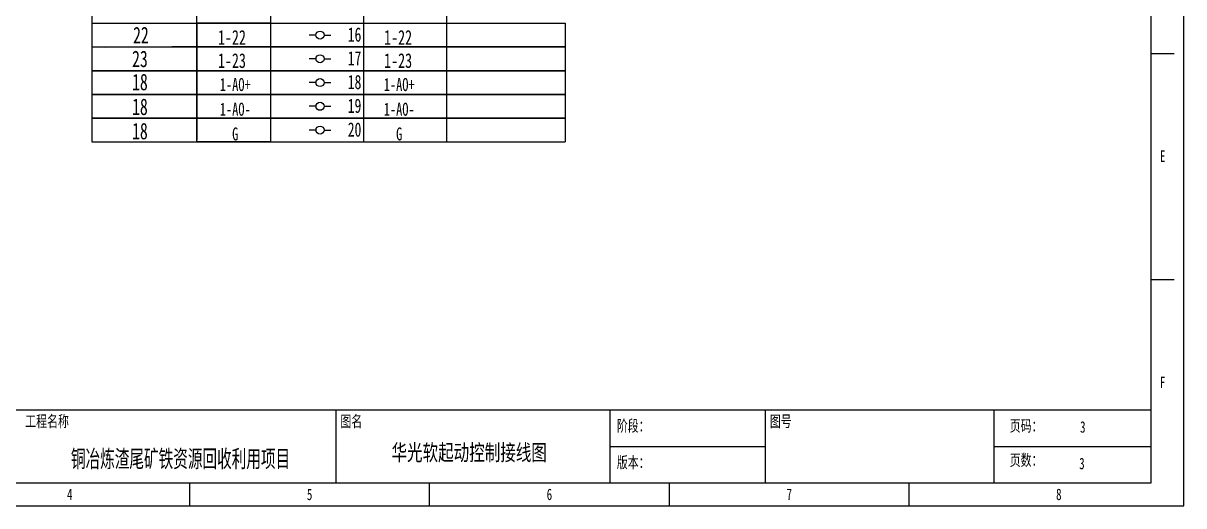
# Model space of a CAD drawing. Header units: millimetres. Extents: x 401220 to 2750366, y -101310 to 943175.
# Drawn here: x 1341077 to 1378689, y 279611 to 295247 of the extents above; entities that cross this region are included whole.
import ezdxf
from ezdxf.enums import TextEntityAlignment as Align

# ---------------------------------------------------------------- set-up
doc = ezdxf.new("R2010")
doc.units = ezdxf.units.MM
doc.layers.add('SW', color=8, linetype='Continuous', lineweight=20)
doc.layers.add('图框_标题栏属性', color=4, linetype='Continuous')
doc.styles.add('IDQSTYLE', font='NSimSun.ttf', dxfattribs={"width": 0.7})
doc.styles.add('工程字', font='gbenor.shx', dxfattribs={"width": 0.8, "bigfont": 'hztxt.shx'})
doc.styles.add('标准', font='NSimSun.ttf', dxfattribs={"width": 0.667})

msp = doc.modelspace()

# ---------------------------------------------------------------- linework, layer by layer
for p, q in [((1377633.65994, 280351.69525), (1377633.65994, 322843.06986)), ((1343297.13708, 296014.71108), (1343297.20038, 295245.31128)), ((1343297.13708, 296014.71108), (1343297.20038, 295245.31128)), ((1346700.9001, 295245.59119), (1346700.83683, 296014.99099)), ((1349089.71752, 296015.18744), (1349089.78079, 295245.78764)), ((1352104.68117, 296015.43537), (1352104.74447, 295246.03557)), ((1354797.58047, 296015.65682), (1354797.64377, 295246.25702)), ((1343297.19943, 295245.31128), (1355607.59623, 295246.32363)), ((1343297.19943, 295245.31128), (1343297.26272, 294475.91148)), ((1343297.19943, 295245.31128), (1343297.26272, 294475.91148)), ((1343297.20036, 295245.31128), (1355607.59716, 295246.32363)), ((1343297.20036, 295245.31128), (1355607.59716, 295246.32363)), ((1343297.20038, 295245.31128), (1358644.64277, 295246.57379)), ((1343738.3571, 295245.34756), (1356048.7539, 295246.3599)), ((1343738.35802, 295245.34756), (1356048.75482, 295246.3599)), ((1343738.35802, 295245.34756), (1356048.75482, 295246.3599)), ((1345893.08735, 295245.52476), (1358203.48415, 295246.5371)), ((1345893.08828, 295245.52476), (1358203.48508, 295246.5371)), ((1345893.08828, 295245.52476), (1358203.48508, 295246.5371)), ((1346334.24502, 295245.56103), (1358644.64182, 295246.57338)), ((1346334.24595, 295245.56103), (1358644.64275, 295246.57338)), ((1346334.24595, 295245.56103), (1358644.64275, 295246.57338)), ((1349089.7798, 295245.78764), (1346700.89912, 295245.59119)), ((1346700.89918, 295245.59119), (1349089.77986, 295245.78764)), ((1346700.89918, 295245.59119), (1346700.96247, 294476.19139)), ((1346700.96245, 294476.19139), (1346700.89918, 295245.59119)), ((1346700.90006, 295245.59119), (1349089.78075, 295245.78764)), ((1349089.78077, 295245.78764), (1346700.90008, 295245.59119)), ((1349089.77986, 295245.78764), (1349089.84313, 294476.38784)), ((1352104.74352, 295246.03557), (1352104.80681, 294476.63577)), ((1354797.64282, 295246.25702), (1354797.70611, 294476.85722)), ((1358644.64182, 295246.57338), (1358644.70511, 294477.17358)), ((1358644.64182, 295246.57338), (1358644.70511, 294477.17358)), ((1346701.02568, 294532.43341), (1346701.08897, 293763.03361)), ((1343297.26264, 294475.91148), (1355607.65944, 294476.92383)), ((1343297.26264, 294475.91148), (1355607.65944, 294476.92383)), ((1343297.2627, 294475.91148), (1343297.32599, 293706.51168)), ((1343297.2627, 294475.91148), (1343297.32599, 293706.51168)), ((1356048.81719, 294476.96021), (1343297.26272, 294475.91148)), ((1343297.26272, 294475.91148), (1355607.65952, 294476.92383)), ((1343297.26272, 294475.91148), (1355607.65952, 294476.92383)), ((1343738.42031, 294475.94776), (1356048.81711, 294476.9601)), ((1343738.42031, 294475.94776), (1356048.81711, 294476.9601)), ((1343738.42039, 294475.94776), (1356048.81719, 294476.9601)), ((1343738.42039, 294475.94776), (1356048.81719, 294476.9601)), ((1345893.15057, 294476.12496), (1358203.54736, 294477.1373)), ((1345893.15057, 294476.12496), (1358203.54736, 294477.1373)), ((1358644.70511, 294477.17368), (1345893.15065, 294476.12496)), ((1345893.15065, 294476.12496), (1358203.54745, 294477.1373)), ((1345893.15065, 294476.12496), (1358203.54745, 294477.1373)), ((1346334.30823, 294476.16123), (1358644.70503, 294477.17358)), ((1346334.30823, 294476.16123), (1358644.70503, 294477.17358)), ((1346334.30831, 294476.16123), (1358644.70511, 294477.17358)), ((1346334.30831, 294476.16123), (1358644.70511, 294477.17358)), ((1349089.84313, 294476.38784), (1346700.96245, 294476.19139)), ((1346700.96245, 294476.19139), (1349089.84313, 294476.38784)), ((1346701.02572, 293706.79159), (1346700.96245, 294476.19139)), ((1349089.84313, 294476.38784), (1349089.90641, 293706.98804)), ((1352104.80679, 294476.63577), (1352104.87008, 293707.23597)), ((1354797.70609, 294476.85722), (1354797.76938, 293707.45742)), ((1358644.70509, 294477.17358), (1358644.76838, 293707.77378)), ((1358644.70509, 294477.17358), (1358644.76838, 293707.77378)), ((1346701.08897, 293763.03361), (1346701.15227, 292993.63381)), ((1343297.32593, 293706.51168), (1355607.72273, 293707.52403)), ((1343297.32593, 293706.51168), (1355607.72273, 293707.52403)), ((1343297.32599, 293706.51168), (1358644.76838, 293707.77419)), ((1343297.32599, 293706.51168), (1343297.38929, 292937.11188)), ((1343297.32599, 293706.51168), (1343297.38929, 292937.11188)), ((1356048.88048, 293707.56041), (1343297.32602, 293706.51168)), ((1343297.32602, 293706.51168), (1355607.72281, 293707.52403)), ((1343297.32602, 293706.51168), (1355607.72281, 293707.52403)), ((1343738.4836, 293706.54796), (1356048.8804, 293707.5603)), ((1343738.4836, 293706.54796), (1356048.8804, 293707.5603)), ((1343738.48368, 293706.54796), (1356048.88048, 293707.5603)), ((1343738.48368, 293706.54796), (1356048.88048, 293707.5603)), ((1345893.21386, 293706.72516), (1358203.61066, 293707.7375)), ((1345893.21386, 293706.72516), (1358203.61066, 293707.7375)), ((1358644.76841, 293707.77388), (1345893.21394, 293706.72516)), ((1345893.21394, 293706.72516), (1358203.61074, 293707.7375)), ((1345893.21394, 293706.72516), (1358203.61074, 293707.7375)), ((1346334.37152, 293706.76143), (1358644.76832, 293707.77378)), ((1346334.37152, 293706.76143), (1358644.76832, 293707.77378)), ((1346334.37161, 293706.76143), (1358644.76841, 293707.77378)), ((1346334.37161, 293706.76143), (1358644.76841, 293707.77378)), ((1349089.90643, 293706.98804), (1346701.02574, 293706.79159)), ((1346701.02574, 293706.79159), (1349089.90643, 293706.98804)), ((1346701.08901, 292937.39179), (1346701.02574, 293706.79159)), ((1349089.90643, 293706.98804), (1349089.9697, 292937.58824)), ((1352104.87008, 293707.23597), (1352104.93338, 292937.83617)), ((1354797.76938, 293707.45742), (1354797.83268, 292938.05762)), ((1358644.76838, 293707.77378), (1358644.83168, 292938.37398)), ((1358644.76838, 293707.77378), (1358644.83168, 292938.37398)), ((1343297.38919, 292937.11188), (1355607.78598, 292938.12423)), ((1343297.38919, 292937.11188), (1355607.78598, 292938.12423)), ((1343297.38925, 292937.11188), (1343297.45254, 292167.71208)), ((1343297.38925, 292937.11188), (1343297.45254, 292167.71208)), ((1356048.94373, 292938.16061), (1343297.38927, 292937.11188)), ((1343297.38927, 292937.11188), (1355607.78607, 292938.12423)), ((1343297.38927, 292937.11188), (1355607.78607, 292938.12423)), ((1343297.38927, 292937.11188), (1355607.78607, 292938.12423)), ((1343297.38927, 292937.11188), (1355607.78607, 292938.12423)), ((1343297.38929, 292937.11188), (1358644.83168, 292938.37439)), ((1343738.54685, 292937.14816), (1356048.94365, 292938.1605)), ((1343738.54685, 292937.14816), (1356048.94365, 292938.1605)), ((1343738.54693, 292937.14816), (1356048.94373, 292938.1605)), ((1343738.54693, 292937.14816), (1356048.94373, 292938.1605)), ((1343738.54693, 292937.14816), (1356048.94373, 292938.1605)), ((1343738.54693, 292937.14816), (1356048.94373, 292938.1605)), ((1345893.27711, 292937.32536), (1358203.67391, 292938.3377)), ((1345893.27711, 292937.32536), (1358203.67391, 292938.3377)), ((1358644.83166, 292938.37408), (1345893.27719, 292937.32536)), ((1345893.27719, 292937.32536), (1358203.67399, 292938.3377)), ((1345893.27719, 292937.32536), (1358203.67399, 292938.3377)), ((1345893.27719, 292937.32536), (1358203.67399, 292938.3377)), ((1345893.27719, 292937.32536), (1358203.67399, 292938.3377)), ((1346334.43478, 292937.36163), (1358644.83157, 292938.37398)), ((1346334.43478, 292937.36163), (1358644.83157, 292938.37398)), ((1346334.43486, 292937.36163), (1358644.83166, 292938.37398)), ((1346334.43486, 292937.36163), (1358644.83166, 292938.37398)), ((1346334.43486, 292937.36163), (1358644.83166, 292938.37398)), ((1346334.43486, 292937.36163), (1358644.83166, 292938.37398)), ((1346701.08897, 292937.39179), (1349089.96966, 292937.58824)), ((1349089.96968, 292937.58824), (1346701.08899, 292937.39179)), ((1349089.96968, 292937.58824), (1346701.08899, 292937.39179)), ((1346701.08899, 292937.39179), (1349089.96968, 292937.58824)), ((1346701.15226, 292167.99199), (1346701.08899, 292937.39179)), ((1346701.15222, 292993.63381), (1346701.21552, 292224.23401)), ((1349089.96968, 292937.58824), (1349090.03295, 292168.18844)), ((1352104.93334, 292937.83617), (1352104.99663, 292168.43637)), ((1354797.83264, 292938.05762), (1354797.89593, 292168.65782)), ((1358644.83164, 292938.37398), (1358644.89493, 292168.97418)), ((1358644.83164, 292938.37398), (1358644.89493, 292168.97418)), ((1343297.45248, 292167.71208), (1355607.84928, 292168.72443)), ((1343297.45248, 292167.71208), (1355607.84928, 292168.72443)), ((1343297.45254, 292167.71208), (1358644.89493, 292168.97459)), ((1343297.45254, 292167.71208), (1343297.51583, 291398.31228)), ((1343297.45254, 292167.71208), (1343297.51583, 291398.31228)), ((1356049.00703, 292168.76081), (1343297.45256, 292167.71208)), ((1343297.45256, 292167.71208), (1355607.84936, 292168.72443)), ((1343297.45256, 292167.71208), (1355607.84936, 292168.72443)), ((1343738.61014, 292167.74836), (1356049.00694, 292168.7607)), ((1343738.61014, 292167.74836), (1356049.00694, 292168.7607)), ((1343738.61023, 292167.74836), (1356049.00703, 292168.7607)), ((1343738.61023, 292167.74836), (1356049.00703, 292168.7607)), ((1345893.3404, 292167.92556), (1358203.7372, 292168.9379)), ((1345893.3404, 292167.92556), (1358203.7372, 292168.9379)), ((1358644.89495, 292168.97428), (1345893.34048, 292167.92556)), ((1345893.34048, 292167.92556), (1358203.73728, 292168.9379)), ((1345893.34048, 292167.92556), (1358203.73728, 292168.9379)), ((1346334.49807, 292167.96184), (1358644.89487, 292168.97418)), ((1346334.49807, 292167.96184), (1358644.89487, 292168.97418)), ((1346334.49815, 292167.96184), (1358644.89495, 292168.97418)), ((1346334.49815, 292167.96184), (1358644.89495, 292168.97418)), ((1349090.03297, 292168.18844), (1346701.15228, 292167.99199)), ((1346701.15228, 292167.99199), (1349090.03297, 292168.18844)), ((1346701.21556, 291398.59219), (1346701.15228, 292167.99199)), ((1346701.21552, 292224.23401), (1346701.27881, 291454.83421)), ((1349090.03297, 292168.18844), (1349090.09624, 291398.78864)), ((1352104.99663, 292168.43637), (1352105.05992, 291399.03657)), ((1354797.89593, 292168.65782), (1354797.95922, 291399.25802)), ((1358644.89493, 292168.97418), (1358644.95822, 291399.57438)), ((1358644.89493, 292168.97418), (1358644.95822, 291399.57438)), ((1343297.51581, 291398.31228), (1355607.91261, 291399.32463)), ((1343297.51581, 291398.31228), (1355607.91261, 291399.32463)), ((1343297.51583, 291398.31228), (1358644.95822, 291399.57479)), ((1343738.67348, 291398.34856), (1356049.07028, 291399.3609)), ((1343738.67348, 291398.34856), (1356049.07028, 291399.3609)), ((1345893.40373, 291398.52576), (1358203.80053, 291399.5381)), ((1345893.40373, 291398.52576), (1358203.80053, 291399.5381)), ((1346334.5614, 291398.56204), (1358644.9582, 291399.57438)), ((1346334.5614, 291398.56204), (1358644.9582, 291399.57438)), ((1346701.21551, 291398.59219), (1349090.0962, 291398.78864)), ((1349090.09622, 291398.78864), (1346701.21554, 291398.59219)), ((1318193.69421, 280351.69525), (1376822.90795, 280351.69525)), ((1318558.2451, 280351.69525), (1377187.45884, 280351.69525)), ((1318639.89531, 280351.69525), (1377269.10905, 280351.69525)), ((1319004.4462, 280351.69525), (1377633.65994, 280351.69525))]:
    msp.add_line(p, q)
at = {"ltscale": 4}
for p, q in [((1350565.87758, 294862.56964), (1350349.57418, 294862.55185)), ((1350825.44166, 294862.59098), (1351041.74506, 294862.60877)), ((1377633.65994, 294268.73084), (1378373.92779, 294268.73084)), ((1350565.94085, 294093.16984), (1350349.63745, 294093.15205)), ((1350825.50493, 294093.19118), (1351041.80833, 294093.20897)), ((1350566.00414, 293323.77004), (1350349.70075, 293323.75225)), ((1350825.56822, 293323.79138), (1351041.87162, 293323.80917)), ((1350566.06739, 292554.37024), (1350349.764, 292554.35245)), ((1350825.63147, 292554.39158), (1351041.93487, 292554.40937)), ((1350566.13069, 291784.97044), (1350349.82729, 291784.95265)), ((1350825.69476, 291784.99178), (1351041.99816, 291785.00957)), ((1377633.65994, 286940.07912), (1378373.92779, 286940.07912)), ((1318193.69421, 282720.55237), (1376822.90795, 282720.55237)), ((1318558.2451, 282720.55237), (1377187.45884, 282720.55237)), ((1318639.89531, 282720.55237), (1377269.10905, 282720.55237)), ((1319004.4462, 282720.55237), (1377633.65994, 282720.55237)), ((1351209.64033, 282720.55237), (1351209.64033, 280351.69525)), ((1360092.85454, 282720.55237), (1360092.85454, 280351.69525)), ((1365126.67592, 282720.55237), (1365126.67592, 280351.69525)), ((1372529.35442, 282720.55237), (1372529.35442, 280351.69525)), ((1360092.85454, 281536.12381), (1365126.67592, 281536.12381)), ((1372529.35442, 281536.12381), (1376822.90795, 281536.12381)), ((1372893.90531, 281536.12381), (1377187.45884, 281536.12381)), ((1372975.55551, 281536.12381), (1377269.10905, 281536.12381)), ((1373340.10641, 281536.12381), (1377633.65994, 281536.12381)), ((1346471.92609, 279611.4274), (1346471.92609, 280351.69525)), ((1354244.73852, 279611.4274), (1354244.73852, 280351.69525)), ((1362017.55095, 279611.4274), (1362017.55095, 280351.69525)), ((1369790.36338, 279611.4274), (1369790.36338, 280351.69525))]:
    msp.add_line(p, q, dxfattribs=at)
msp.add_lwpolyline([(1316565.10494, 279611.4274), (1378689.24705, 279611.4274), (1378689.24705, 323583.33771), (1316565.10494, 323583.33771)], close=True, dxfattribs=at)
for centre in [(1350695.65962, 294862.58031), (1350695.72289, 294093.18051), (1350695.78618, 293323.78071), (1350695.84943, 292554.38091), (1350695.91272, 291784.98111)]:
    msp.add_circle(centre, 129.78204, dxfattribs=at)

# ---------------------------------------------------------------- texts
at = {"style": 'IDQSTYLE', "width": 0.7}
for s, p in [('22', (1344892.36736, 294863.23272)), ('23', (1344859.70654, 294091.52626)), ('18', (1344859.70654, 293341.41859)), ('18', (1344859.70654, 292539.87112)), ('18', (1344859.70654, 291752.63687))]:
    msp.add_text(s, height=533.975843, dxfattribs=at).set_placement(p, align=Align.MIDDLE_CENTER)
for s, height, p in [('1-22', 475.591372, (1347841.97094, 294549.34454)), ('1-22', 475.591372, (1353227.37764, 294549.78736)), ('1-23', 475.591372, (1347841.97094, 293797.2489)), ('1-23', 475.591372, (1353227.37764, 293797.69172)), ('3', 370.87419, (1375416.39904, 281980.28452)), ('3', 370.87419, (1375386.81407, 280795.85596))]:
    msp.add_text(s, height=height, dxfattribs=at).set_placement(p, align=Align.CENTER)
for s, height, p in [('16', 461.639882, (1351815.85286, 294880.3654)), ('@N421', 0.15388, (1352104.77516, 294861.33567)), ('17', 461.639882, (1351815.91613, 294110.9656)), ('18', 461.639882, (1351815.97942, 293341.56581)), ('19', 461.639882, (1351816.04272, 292572.16601)), ('20', 461.639882, (1351816.10599, 291802.76621))]:
    msp.add_text(s, height=height, rotation=0.004711711, dxfattribs=at).set_placement(p, align=Align.MIDDLE_CENTER)
for s, height, p in [('1-AO+', 421.664313, (1347948.75628, 293048.62978)), ('1-AO+', 421.664313, (1353262.24397, 293048.62978)), ('1-AO-', 421.664313, (1347948.75628, 292248.03372)), ('1-AO-', 421.664313, (1353262.24397, 292248.03372)), ('G', 421.66431, (1347948.75628, 291448.9963)), ('G', 421.66431, (1353262.24397, 291448.9963))]:
    msp.add_text(s, height=height, rotation=359.999998466, dxfattribs=at).set_placement(p, align=Align.CENTER)
for s, p in [('E', (1378003.79386, 290641.41837)), ('F', (1378003.79386, 283312.76666)), ('4', (1342585.51988, 279685.45419)), ('5', (1350358.33231, 279685.45419)), ('6', (1358131.14473, 279685.45419)), ('7', (1365903.95716, 279685.45419)), ('8', (1374639.11779, 279685.45419))]:
    msp.add_text(s, height=370.87419, dxfattribs=at).set_placement(p, align=Align.BOTTOM_CENTER)
for s, p in [('工程名称', (1341141.99757, 282054.31131)), ('图名', (1351357.6939, 282054.31131)), ('图号', (1365274.72949, 282054.31131)), ('阶段：', (1360314.93489, 281906.25774)), ('页码：', (1373047.54192, 281906.25774)), ('版本：', (1360314.93489, 280721.82918)), ('页数：', (1373047.54192, 280795.85596))]:
    msp.add_text(s, height=370.874193, dxfattribs=at).set_placement(p, align=Align.BOTTOM_LEFT)
at = {"layer": 'SW', "color": 4, "linetype": 'Continuous', "lineweight": 25, "style": '标准', "width": 0.62}
msp.add_text('铜冶炼渣尾矿铁资源回收利用项目', height=560, dxfattribs=at).set_placement((1346175.92492, 280857.18141), align=Align.CENTER)
at = {"layer": '图框_标题栏属性', "color": 0, "style": '工程字', "width": 0.85}
msp.add_text('华光软起动控制接线图', height=592.8, dxfattribs=at).set_placement((1353011.48153, 281020.62327))

doc.saveas('drawing.dxf')
